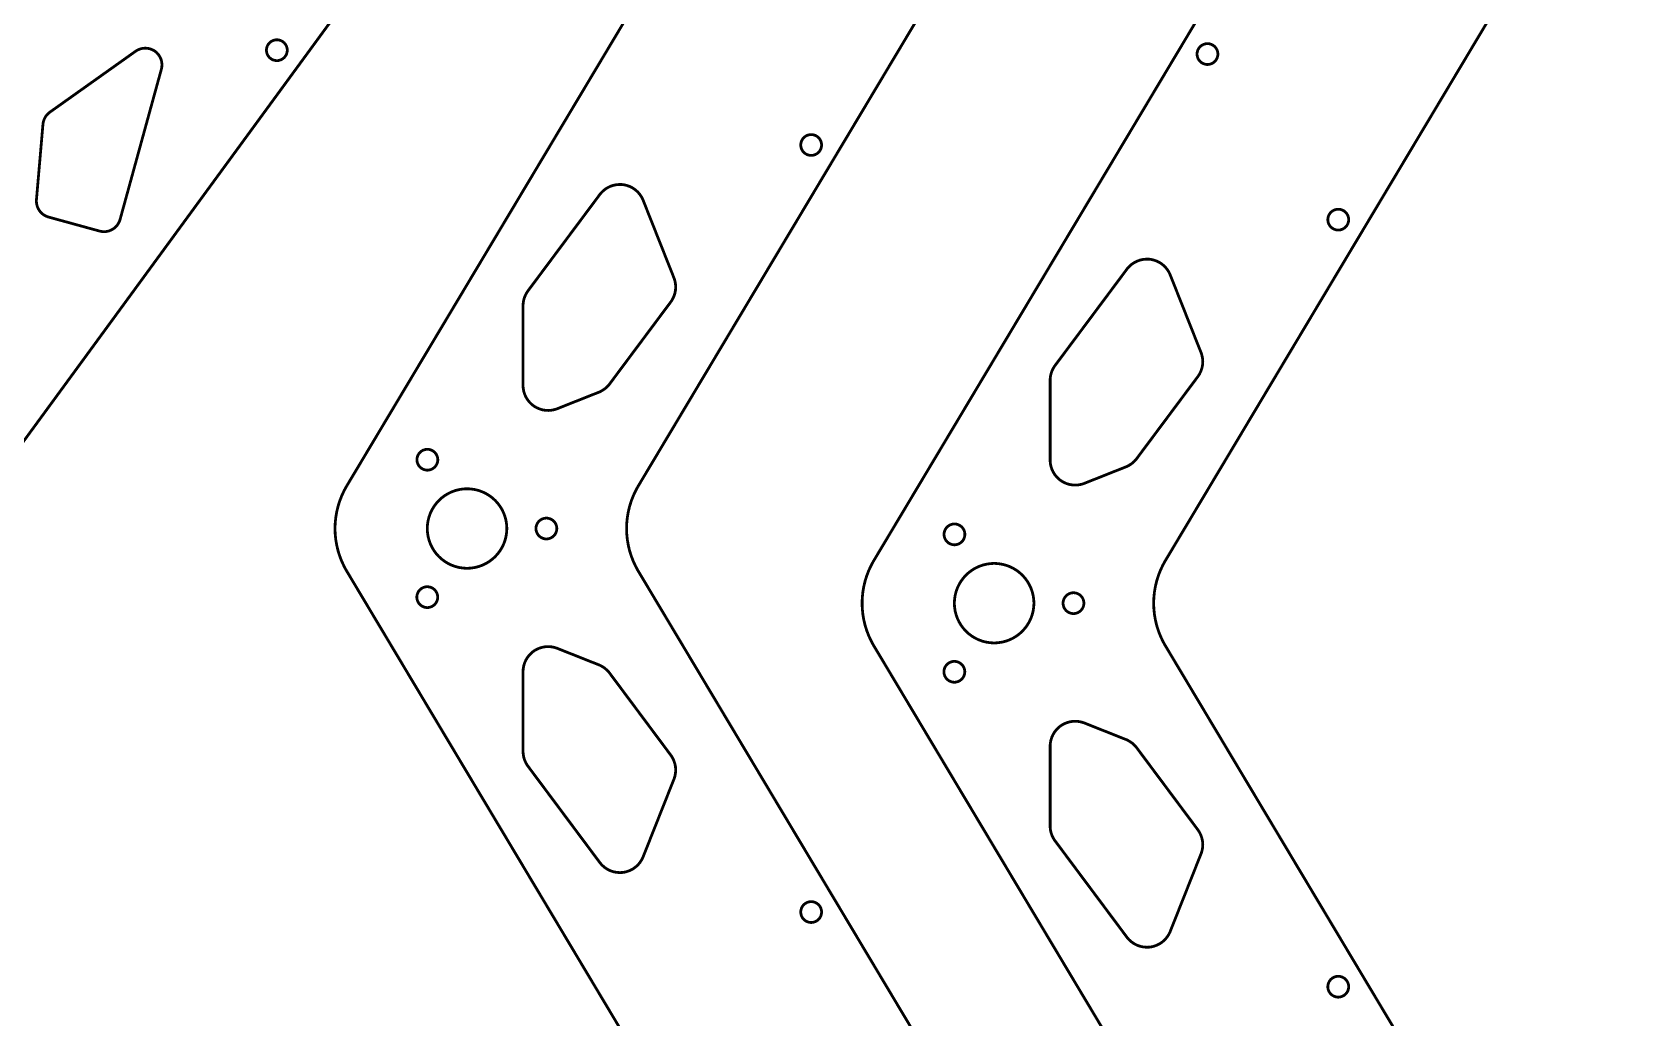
# Model space of a CAD drawing. Extents: x 0 to 578, y 0 to 442.
# Drawn here: x 354.5 to 547.2, y 115.5 to 233.7 of the extents above; entities that cross this region are included whole.
import ezdxf

# ---------------------------------------------------------------- set-up
doc = ezdxf.new("R2010")
doc.units = 0
doc.layers.get('0').update_dxf_attribs({"linetype": 'CONTINUOUS'})

msp = doc.modelspace()

# ---------------------------------------------------------------- linework, layer by layer
at = {"color": 0, "const_width": 0.3333}
for points in [[(458.09, 58.8196), (392.204, 169.082), (392.204, 169.082), (392.117, 169.226), (391.876, 169.674), (391.592, 170.283), (391.349, 170.91), (391.149, 171.551), (390.992, 172.203), (390.879, 172.865), (390.811, 173.536), (390.787, 174.043), (390.787, 174.211), (390.787, 174.381), (390.811, 174.888), (390.879, 175.557), (390.992, 176.219), (391.149, 176.872), (391.349, 177.513), (391.592, 178.139), (391.876, 178.749), (392.117, 179.196), (392.204, 179.34), (458.09, 289.603)], [(521.268, 49.869), (455.382, 160.132), (455.382, 160.132), (455.296, 160.276), (455.056, 160.724), (454.769, 161.333), (454.526, 161.96), (454.326, 162.6), (454.169, 163.253), (454.057, 163.915), (453.989, 164.586), (453.967, 165.092), (453.967, 165.261), (453.967, 165.429), (453.989, 165.936), (454.057, 166.607), (454.169, 167.269), (454.326, 167.922), (454.526, 168.563), (454.769, 169.189), (455.056, 169.799), (455.296, 170.246), (455.382, 170.39), (521.268, 280.653)], [(483.843, 274.215), (427.151, 179.34), (427.065, 179.196), (426.825, 178.749), (426.539, 178.139), (426.296, 177.513), (426.096, 176.872), (425.939, 176.219), (425.826, 175.557), (425.758, 174.888), (425.736, 174.381), (425.736, 174.211), (425.736, 174.043), (425.758, 173.536), (425.826, 172.865), (425.939, 172.203), (426.096, 171.551), (426.296, 170.91), (426.539, 170.283), (426.825, 169.674), (427.065, 169.226), (427.151, 169.082), (483.843, 74.2078)], [(416.982, 271.517), (220.003, 2.2221)], [(547.021, 265.264), (490.331, 170.39), (490.243, 170.246), (490.003, 169.799), (489.718, 169.189), (489.475, 168.563), (489.275, 167.922), (489.118, 167.269), (489.006, 166.607), (488.938, 165.936), (488.914, 165.429), (488.914, 165.261), (488.914, 165.092), (488.938, 164.586), (489.006, 163.915), (489.118, 163.253), (489.275, 162.6), (489.475, 161.96), (489.718, 161.333), (490.003, 160.724), (490.243, 160.276), (490.331, 160.132), (547.021, 65.2574)]]:
    msp.add_lwpolyline(points, dxfattribs=at)
at = {"color": 0}
for points in [[(458.09, 58.8196), (392.204, 169.082), (392.204, 169.082), (392.117, 169.226), (391.876, 169.674), (391.592, 170.283), (391.349, 170.91), (391.149, 171.551), (390.992, 172.203), (390.879, 172.865), (390.811, 173.536), (390.787, 174.043), (390.787, 174.211), (390.787, 174.381), (390.811, 174.888), (390.879, 175.557), (390.992, 176.219), (391.149, 176.872), (391.349, 177.513), (391.592, 178.139), (391.876, 178.749), (392.117, 179.196), (392.204, 179.34), (458.09, 289.603)], [(521.268, 49.869), (455.382, 160.132), (455.382, 160.132), (455.296, 160.276), (455.056, 160.724), (454.769, 161.333), (454.526, 161.96), (454.326, 162.6), (454.169, 163.253), (454.057, 163.915), (453.989, 164.586), (453.967, 165.092), (453.967, 165.261), (453.967, 165.429), (453.989, 165.936), (454.057, 166.607), (454.169, 167.269), (454.326, 167.922), (454.526, 168.563), (454.769, 169.189), (455.056, 169.799), (455.296, 170.246), (455.382, 170.39), (521.268, 280.653)], [(483.843, 274.215), (427.151, 179.34), (427.065, 179.196), (426.825, 178.749), (426.539, 178.139), (426.296, 177.513), (426.096, 176.872), (425.939, 176.219), (425.826, 175.557), (425.758, 174.888), (425.736, 174.381), (425.736, 174.211), (425.736, 174.043), (425.758, 173.536), (425.826, 172.865), (425.939, 172.203), (426.096, 171.551), (426.296, 170.91), (426.539, 170.283), (426.825, 169.674), (427.065, 169.226), (427.151, 169.082), (483.843, 74.2078)], [(416.982, 271.517), (220.003, 2.2221)], [(547.021, 265.264), (490.331, 170.39), (490.243, 170.246), (490.003, 169.799), (489.718, 169.189), (489.475, 168.563), (489.275, 167.922), (489.118, 167.269), (489.006, 166.607), (488.938, 165.936), (488.914, 165.429), (488.914, 165.261), (488.914, 165.092), (488.938, 164.586), (489.006, 163.915), (489.118, 163.253), (489.275, 162.6), (489.475, 161.96), (489.718, 161.333), (490.003, 160.724), (490.243, 160.276), (490.331, 160.132), (547.021, 65.2574)]]:
    msp.add_lwpolyline(points, dxfattribs=at)
at = {"color": 0, "const_width": 0.3333}
for points in [[(356.611, 224.133), (356.567, 224.101), (356.44, 223.997), (356.286, 223.844), (356.15, 223.676), (356.033, 223.496), (355.938, 223.304), (355.861, 223.101), (355.808, 222.892), (355.782, 222.729), (355.778, 222.675), (355, 213.651), (354.996, 213.607), (354.993, 213.472), (355.001, 213.296), (355.025, 213.122), (355.063, 212.954), (355.115, 212.79), (355.182, 212.632), (355.26, 212.481), (355.351, 212.336), (355.456, 212.201), (355.569, 212.075), (355.694, 211.958), (355.831, 211.851), (355.975, 211.757), (356.129, 211.675), (356.292, 211.607), (356.419, 211.563), (356.463, 211.551), (362.565, 209.874), (362.615, 209.861), (362.765, 209.831), (362.965, 209.807), (363.162, 209.803), (363.358, 209.819), (363.549, 209.854), (363.735, 209.907), (363.912, 209.978), (364.085, 210.064), (364.246, 210.167), (364.399, 210.285), (364.539, 210.418), (364.665, 210.564), (364.779, 210.724), (364.878, 210.894), (364.96, 211.078), (365.01, 211.224), (365.024, 211.272), (369.971, 229.276), (369.992, 229.351), (370.031, 229.583), (370.042, 229.892), (370.006, 230.193), (369.925, 230.485), (369.8, 230.761), (369.636, 231.017), (369.431, 231.246), (369.253, 231.4), (369.189, 231.446), (369.125, 231.49), (368.919, 231.604), (368.633, 231.717), (368.338, 231.785), (368.036, 231.807), (367.733, 231.782), (367.438, 231.713), (367.153, 231.597), (366.947, 231.482), (366.885, 231.436), (356.611, 224.133)], [(385.065, 231.56), (385.065, 231.497), (385.039, 231.308), (384.967, 231.074), (384.851, 230.861), (384.699, 230.676), (384.514, 230.524), (384.301, 230.408), (384.067, 230.335), (383.878, 230.31), (383.815, 230.31), (383.751, 230.31), (383.563, 230.335), (383.328, 230.408), (383.117, 230.524), (382.931, 230.676), (382.778, 230.861), (382.662, 231.074), (382.59, 231.308), (382.565, 231.497), (382.565, 231.56), (382.565, 231.624), (382.59, 231.813), (382.662, 232.047), (382.778, 232.258), (382.931, 232.444), (383.117, 232.596), (383.328, 232.711), (383.563, 232.785), (383.751, 232.81), (383.815, 232.81), (383.878, 232.81), (384.067, 232.785), (384.301, 232.711), (384.514, 232.596), (384.699, 232.444), (384.851, 232.258), (384.967, 232.047), (385.039, 231.813), (385.065, 231.624), (385.065, 231.56)], [(496.611, 231.096), (496.611, 231.033), (496.585, 230.844), (496.512, 230.61), (496.397, 230.397), (496.244, 230.213), (496.06, 230.06), (495.847, 229.944), (495.613, 229.872), (495.424, 229.846), (495.361, 229.846), (495.297, 229.846), (495.108, 229.872), (494.874, 229.944), (494.661, 230.06), (494.476, 230.213), (494.324, 230.397), (494.208, 230.61), (494.136, 230.844), (494.111, 231.033), (494.111, 231.096), (494.111, 231.16), (494.136, 231.349), (494.208, 231.583), (494.324, 231.794), (494.476, 231.981), (494.661, 232.133), (494.874, 232.249), (495.108, 232.321), (495.297, 232.346), (495.361, 232.346), (495.424, 232.346), (495.613, 232.321), (495.847, 232.249), (496.06, 232.133), (496.244, 231.981), (496.397, 231.794), (496.512, 231.583), (496.585, 231.349), (496.611, 231.16), (496.611, 231.096)], [(449.108, 220.194), (449.108, 220.132), (449.083, 219.943), (449.011, 219.708), (448.896, 219.496), (448.743, 219.311), (448.558, 219.158), (448.346, 219.043), (448.111, 218.971), (447.922, 218.944), (447.858, 218.944), (447.796, 218.944), (447.607, 218.971), (447.372, 219.043), (447.16, 219.158), (446.975, 219.311), (446.822, 219.496), (446.707, 219.708), (446.635, 219.943), (446.608, 220.132), (446.608, 220.194), (446.608, 220.258), (446.635, 220.447), (446.707, 220.682), (446.822, 220.894), (446.975, 221.079), (447.16, 221.232), (447.372, 221.347), (447.607, 221.419), (447.796, 221.444), (447.858, 221.444), (447.922, 221.444), (448.111, 221.419), (448.346, 221.347), (448.558, 221.232), (448.743, 221.079), (448.896, 220.894), (449.011, 220.682), (449.083, 220.447), (449.108, 220.258), (449.108, 220.194)], [(431.025, 201.372), (431.083, 201.449), (431.236, 201.696), (431.401, 202.04), (431.521, 202.4), (431.594, 202.771), (431.619, 203.149), (431.597, 203.528), (431.528, 203.903), (431.444, 204.182), (431.408, 204.271), (427.718, 213.569), (427.681, 213.664), (427.544, 213.935), (427.326, 214.268), (427.068, 214.568), (426.774, 214.829), (426.449, 215.05), (426.096, 215.228), (425.718, 215.358), (425.422, 215.425), (425.322, 215.438), (425.222, 215.451), (424.919, 215.464), (424.522, 215.436), (424.135, 215.357), (423.763, 215.228), (423.411, 215.051), (423.085, 214.829), (422.787, 214.564), (422.585, 214.337), (422.524, 214.257), (413.919, 202.714), (413.883, 202.665), (413.783, 202.515), (413.664, 202.306), (413.563, 202.089), (413.478, 201.865), (413.411, 201.636), (413.364, 201.401), (413.335, 201.163), (413.325, 200.982), (413.325, 200.921), (413.325, 191.368), (413.325, 191.276), (413.347, 190.999), (413.415, 190.64), (413.524, 190.293), (413.674, 189.964), (413.862, 189.656), (414.088, 189.369), (414.347, 189.112), (414.564, 188.939), (414.64, 188.886), (414.717, 188.835), (414.958, 188.699), (415.293, 188.551), (415.64, 188.447), (415.997, 188.386), (416.36, 188.368), (416.721, 188.394), (417.081, 188.465), (417.346, 188.546), (417.432, 188.581), (422.404, 190.553), (422.5, 190.592), (422.778, 190.732), (423.122, 190.961), (423.432, 191.233), (423.64, 191.465), (423.703, 191.549), (431.025, 201.372)], [(512.287, 211.244), (512.287, 211.182), (512.262, 210.993), (512.189, 210.758), (512.074, 210.546), (511.921, 210.361), (511.736, 210.208), (511.524, 210.093), (511.289, 210.019), (511.1, 209.994), (511.037, 209.994), (510.974, 209.994), (510.785, 210.019), (510.551, 210.093), (510.339, 210.208), (510.153, 210.361), (510.001, 210.546), (509.886, 210.758), (509.813, 210.993), (509.787, 211.182), (509.787, 211.244), (509.787, 211.307), (509.813, 211.496), (509.886, 211.731), (510.001, 211.943), (510.153, 212.128), (510.339, 212.281), (510.551, 212.396), (510.785, 212.469), (510.974, 212.494), (511.037, 212.494), (511.1, 212.494), (511.289, 212.469), (511.524, 212.396), (511.736, 212.281), (511.921, 212.128), (512.074, 211.943), (512.189, 211.731), (512.262, 211.496), (512.287, 211.307), (512.287, 211.244)], [(494.203, 192.421), (494.261, 192.499), (494.414, 192.746), (494.579, 193.09), (494.699, 193.45), (494.772, 193.821), (494.799, 194.199), (494.776, 194.576), (494.706, 194.953), (494.622, 195.231), (494.586, 195.321), (490.896, 204.619), (490.86, 204.714), (490.722, 204.985), (490.504, 205.318), (490.246, 205.617), (489.953, 205.879), (489.626, 206.1), (489.274, 206.278), (488.897, 206.407), (488.6, 206.474), (488.501, 206.487), (488.401, 206.5), (488.097, 206.513), (487.7, 206.485), (487.313, 206.406), (486.942, 206.276), (486.589, 206.1), (486.262, 205.878), (485.965, 205.612), (485.762, 205.386), (485.703, 205.306), (477.099, 193.764), (477.063, 193.715), (476.961, 193.564), (476.842, 193.356), (476.74, 193.139), (476.656, 192.915), (476.59, 192.685), (476.542, 192.45), (476.512, 192.212), (476.503, 192.031), (476.503, 191.971), (476.503, 182.418), (476.503, 182.325), (476.526, 182.049), (476.593, 181.689), (476.703, 181.343), (476.853, 181.014), (477.04, 180.704), (477.265, 180.419), (477.525, 180.163), (477.742, 179.987), (477.818, 179.936), (477.894, 179.885), (478.136, 179.747), (478.471, 179.601), (478.819, 179.497), (479.176, 179.436), (479.537, 179.418), (479.9, 179.444), (480.258, 179.514), (480.524, 179.596), (480.61, 179.629), (485.582, 181.603), (485.678, 181.64), (485.956, 181.782), (486.3, 182.01), (486.61, 182.283), (486.818, 182.515), (486.881, 182.599), (494.203, 192.421)], [(403.106, 182.46), (403.106, 182.397), (403.081, 182.208), (403.007, 181.974), (402.892, 181.761), (402.739, 181.576), (402.554, 181.424), (402.342, 181.308), (402.107, 181.236), (401.918, 181.21), (401.856, 181.21), (401.793, 181.21), (401.604, 181.236), (401.369, 181.308), (401.157, 181.424), (400.972, 181.576), (400.819, 181.761), (400.704, 181.974), (400.631, 182.208), (400.606, 182.397), (400.606, 182.46), (400.606, 182.524), (400.631, 182.712), (400.704, 182.947), (400.819, 183.16), (400.972, 183.344), (401.157, 183.497), (401.369, 183.612), (401.604, 183.685), (401.793, 183.71), (401.856, 183.71), (401.918, 183.71), (402.107, 183.685), (402.342, 183.612), (402.554, 183.497), (402.739, 183.344), (402.892, 183.16), (403.007, 182.947), (403.081, 182.712), (403.106, 182.524), (403.106, 182.46)], [(411.378, 174.211), (411.378, 174.09), (411.353, 173.724), (411.281, 173.251), (411.164, 172.794), (411.003, 172.357), (410.803, 171.94), (410.564, 171.547), (410.289, 171.181), (409.982, 170.842), (409.643, 170.535), (409.276, 170.26), (408.883, 170.021), (408.468, 169.821), (408.029, 169.661), (407.574, 169.543), (407.1, 169.471), (406.735, 169.446), (406.612, 169.446), (406.49, 169.446), (406.125, 169.471), (405.653, 169.543), (405.196, 169.661), (404.758, 169.821), (404.342, 170.021), (403.949, 170.26), (403.582, 170.535), (403.243, 170.842), (402.936, 171.181), (402.661, 171.547), (402.422, 171.94), (402.222, 172.357), (402.063, 172.794), (401.944, 173.251), (401.872, 173.724), (401.847, 174.09), (401.847, 174.211), (401.847, 174.333), (401.872, 174.699), (401.944, 175.172), (402.063, 175.628), (402.222, 176.067), (402.422, 176.483), (402.661, 176.875), (402.936, 177.243), (403.243, 177.581), (403.582, 177.889), (403.949, 178.163), (404.342, 178.401), (404.758, 178.601), (405.196, 178.763), (405.653, 178.879), (406.125, 178.951), (406.49, 178.976), (406.612, 178.976), (406.735, 178.976), (407.1, 178.951), (407.574, 178.879), (408.029, 178.763), (408.468, 178.601), (408.883, 178.401), (409.276, 178.163), (409.643, 177.889), (409.982, 177.581), (410.289, 177.243), (410.564, 176.875), (410.803, 176.483), (411.003, 176.067), (411.164, 175.628), (411.281, 175.172), (411.353, 174.699), (411.378, 174.333), (411.378, 174.211)], [(417.372, 174.211), (417.372, 174.149), (417.347, 173.96), (417.275, 173.725), (417.16, 173.513), (417.007, 173.328), (416.822, 173.175), (416.61, 173.06), (416.375, 172.987), (416.186, 172.961), (416.122, 172.961), (416.06, 172.961), (415.871, 172.987), (415.636, 173.06), (415.424, 173.175), (415.239, 173.328), (415.086, 173.513), (414.971, 173.725), (414.899, 173.96), (414.872, 174.149), (414.872, 174.211), (414.872, 174.275), (414.899, 174.464), (414.971, 174.699), (415.086, 174.91), (415.239, 175.096), (415.424, 175.249), (415.636, 175.362), (415.871, 175.436), (416.06, 175.461), (416.122, 175.461), (416.186, 175.461), (416.375, 175.436), (416.61, 175.362), (416.822, 175.249), (417.007, 175.096), (417.16, 174.91), (417.275, 174.699), (417.347, 174.464), (417.372, 174.275), (417.372, 174.211)], [(466.283, 173.51), (466.283, 173.447), (466.258, 173.258), (466.186, 173.024), (466.071, 172.811), (465.918, 172.626), (465.733, 172.474), (465.521, 172.358), (465.286, 172.285), (465.097, 172.26), (465.033, 172.26), (464.971, 172.26), (464.782, 172.285), (464.547, 172.358), (464.335, 172.474), (464.15, 172.626), (463.997, 172.811), (463.882, 173.024), (463.81, 173.258), (463.783, 173.447), (463.783, 173.51), (463.783, 173.572), (463.81, 173.761), (463.882, 173.996), (463.997, 174.208), (464.15, 174.393), (464.335, 174.546), (464.547, 174.661), (464.782, 174.735), (464.971, 174.76), (465.033, 174.76), (465.097, 174.76), (465.286, 174.735), (465.521, 174.661), (465.733, 174.546), (465.918, 174.393), (466.071, 174.208), (466.186, 173.996), (466.258, 173.761), (466.283, 173.572), (466.283, 173.51)], [(474.556, 165.261), (474.556, 165.139), (474.532, 164.774), (474.46, 164.3), (474.342, 163.844), (474.182, 163.406), (473.981, 162.99), (473.742, 162.597), (473.468, 162.231), (473.16, 161.892), (472.822, 161.583), (472.456, 161.31), (472.063, 161.071), (471.646, 160.871), (471.208, 160.71), (470.751, 160.593), (470.278, 160.521), (469.912, 160.496), (469.79, 160.496), (469.669, 160.496), (469.304, 160.521), (468.831, 160.593), (468.374, 160.71), (467.936, 160.871), (467.519, 161.071), (467.126, 161.31), (466.76, 161.583), (466.422, 161.892), (466.114, 162.231), (465.84, 162.597), (465.601, 162.99), (465.4, 163.406), (465.24, 163.844), (465.122, 164.3), (465.05, 164.774), (465.026, 165.139), (465.026, 165.261), (465.026, 165.383), (465.05, 165.749), (465.122, 166.221), (465.24, 166.678), (465.4, 167.115), (465.601, 167.532), (465.84, 167.925), (466.114, 168.292), (466.422, 168.631), (466.76, 168.938), (467.126, 169.212), (467.519, 169.451), (467.936, 169.651), (468.374, 169.811), (468.831, 169.929), (469.304, 170.001), (469.669, 170.026), (469.79, 170.026), (469.912, 170.026), (470.278, 170.001), (470.751, 169.929), (471.208, 169.811), (471.646, 169.651), (472.063, 169.451), (472.456, 169.212), (472.822, 168.938), (473.16, 168.631), (473.468, 168.292), (473.742, 167.925), (473.981, 167.532), (474.182, 167.115), (474.342, 166.678), (474.46, 166.221), (474.532, 165.749), (474.556, 165.383), (474.556, 165.261)], [(403.093, 165.983), (403.093, 165.921), (403.068, 165.732), (402.996, 165.497), (402.881, 165.285), (402.728, 165.1), (402.542, 164.947), (402.331, 164.832), (402.096, 164.76), (401.907, 164.733), (401.843, 164.733), (401.781, 164.733), (401.592, 164.76), (401.357, 164.832), (401.144, 164.947), (400.96, 165.1), (400.807, 165.285), (400.692, 165.497), (400.619, 165.732), (400.593, 165.921), (400.593, 165.983), (400.593, 166.047), (400.619, 166.236), (400.692, 166.471), (400.807, 166.682), (400.96, 166.868), (401.144, 167.021), (401.357, 167.136), (401.592, 167.208), (401.781, 167.233), (401.843, 167.233), (401.907, 167.233), (402.096, 167.208), (402.331, 167.136), (402.542, 167.021), (402.728, 166.868), (402.881, 166.682), (402.996, 166.471), (403.068, 166.236), (403.093, 166.047), (403.093, 165.983)], [(480.551, 165.261), (480.551, 165.199), (480.525, 165.008), (480.453, 164.775), (480.338, 164.563), (480.185, 164.376), (480, 164.225), (479.787, 164.11), (479.553, 164.036), (479.364, 164.011), (479.301, 164.011), (479.238, 164.011), (479.049, 164.036), (478.814, 164.11), (478.601, 164.225), (478.417, 164.376), (478.264, 164.563), (478.149, 164.775), (478.076, 165.008), (478.051, 165.199), (478.051, 165.261), (478.051, 165.324), (478.076, 165.513), (478.149, 165.747), (478.264, 165.96), (478.417, 166.144), (478.601, 166.297), (478.814, 166.413), (479.049, 166.486), (479.238, 166.511), (479.301, 166.511), (479.364, 166.511), (479.553, 166.486), (479.787, 166.413), (480, 166.297), (480.185, 166.144), (480.338, 165.96), (480.453, 165.747), (480.525, 165.513), (480.551, 165.324), (480.551, 165.261)], [(417.432, 159.843), (417.346, 159.876), (417.081, 159.958), (416.721, 160.028), (416.36, 160.054), (415.997, 160.036), (415.64, 159.975), (415.293, 159.871), (414.958, 159.725), (414.717, 159.589), (414.64, 159.536), (414.564, 159.485), (414.347, 159.31), (414.088, 159.053), (413.862, 158.768), (413.674, 158.458), (413.524, 158.129), (413.415, 157.783), (413.347, 157.424), (413.325, 157.147), (413.325, 157.054), (413.325, 147.501), (413.325, 147.442), (413.335, 147.261), (413.364, 147.022), (413.411, 146.788), (413.478, 146.557), (413.563, 146.333), (413.664, 146.117), (413.783, 145.908), (413.883, 145.757), (413.919, 145.708), (422.524, 134.166), (422.585, 134.086), (422.787, 133.859), (423.085, 133.594), (423.411, 133.372), (423.763, 133.195), (424.135, 133.067), (424.522, 132.987), (424.919, 132.959), (425.222, 132.972), (425.322, 132.985), (425.422, 132.998), (425.718, 133.065), (426.096, 133.195), (426.449, 133.372), (426.774, 133.593), (427.068, 133.855), (427.326, 134.155), (427.544, 134.488), (427.681, 134.759), (427.718, 134.853), (431.408, 144.151), (431.444, 144.242), (431.528, 144.519), (431.597, 144.896), (431.619, 145.274), (431.594, 145.651), (431.521, 146.022), (431.401, 146.382), (431.236, 146.726), (431.083, 146.974), (431.025, 147.051), (423.703, 156.874), (423.64, 156.957), (423.432, 157.189), (423.122, 157.462), (422.778, 157.69), (422.5, 157.832), (422.404, 157.869), (417.432, 159.843)], [(466.272, 157.033), (466.272, 156.971), (466.246, 156.782), (466.174, 156.547), (466.058, 156.335), (465.906, 156.15), (465.721, 155.997), (465.508, 155.882), (465.274, 155.808), (465.085, 155.783), (465.022, 155.783), (464.958, 155.783), (464.769, 155.808), (464.535, 155.882), (464.322, 155.997), (464.137, 156.15), (463.985, 156.335), (463.869, 156.547), (463.797, 156.782), (463.772, 156.971), (463.772, 157.033), (463.772, 157.096), (463.797, 157.285), (463.869, 157.519), (463.985, 157.732), (464.137, 157.917), (464.322, 158.069), (464.535, 158.185), (464.769, 158.258), (464.958, 158.283), (465.022, 158.283), (465.085, 158.283), (465.274, 158.258), (465.508, 158.185), (465.721, 158.069), (465.906, 157.917), (466.058, 157.732), (466.174, 157.519), (466.246, 157.285), (466.272, 157.096), (466.272, 157.033)], [(480.61, 150.893), (480.524, 150.926), (480.258, 151.007), (479.9, 151.078), (479.537, 151.104), (479.176, 151.086), (478.819, 151.025), (478.471, 150.921), (478.136, 150.775), (477.894, 150.638), (477.818, 150.586), (477.742, 150.535), (477.525, 150.36), (477.265, 150.103), (477.04, 149.817), (476.853, 149.508), (476.703, 149.179), (476.593, 148.832), (476.526, 148.474), (476.503, 148.196), (476.503, 148.104), (476.503, 138.551), (476.503, 138.491), (476.512, 138.31), (476.542, 138.071), (476.59, 137.837), (476.656, 137.607), (476.74, 137.383), (476.842, 137.166), (476.961, 136.958), (477.063, 136.807), (477.099, 136.758), (485.703, 125.216), (485.762, 125.135), (485.965, 124.909), (486.262, 124.643), (486.589, 124.422), (486.942, 124.245), (487.313, 124.116), (487.7, 124.037), (488.097, 124.009), (488.401, 124.022), (488.501, 124.035), (488.6, 124.048), (488.897, 124.114), (489.274, 124.245), (489.626, 124.422), (489.953, 124.643), (490.246, 124.905), (490.504, 125.204), (490.722, 125.538), (490.86, 125.809), (490.896, 125.902), (494.586, 135.201), (494.622, 135.291), (494.706, 135.569), (494.776, 135.945), (494.799, 136.324), (494.772, 136.701), (494.699, 137.072), (494.579, 137.432), (494.414, 137.776), (494.261, 138.023), (494.203, 138.101), (486.881, 147.924), (486.818, 148.007), (486.61, 148.239), (486.3, 148.513), (485.956, 148.74), (485.678, 148.881), (485.582, 148.919), (480.61, 150.893)], [(449.108, 128.228), (449.108, 128.165), (449.083, 127.976), (449.011, 127.741), (448.896, 127.529), (448.743, 127.344), (448.558, 127.191), (448.346, 127.076), (448.111, 127.003), (447.922, 126.978), (447.858, 126.978), (447.796, 126.978), (447.607, 127.003), (447.372, 127.076), (447.16, 127.191), (446.975, 127.344), (446.822, 127.529), (446.707, 127.741), (446.635, 127.976), (446.608, 128.165), (446.608, 128.228), (446.608, 128.291), (446.635, 128.48), (446.707, 128.714), (446.822, 128.927), (446.975, 129.112), (447.16, 129.264), (447.372, 129.38), (447.607, 129.453), (447.796, 129.478), (447.858, 129.478), (447.922, 129.478), (448.111, 129.453), (448.346, 129.38), (448.558, 129.264), (448.743, 129.112), (448.896, 128.927), (449.011, 128.714), (449.083, 128.48), (449.108, 128.291), (449.108, 128.228)], [(512.287, 119.277), (512.287, 119.214), (512.262, 119.026), (512.189, 118.791), (512.074, 118.579), (511.921, 118.394), (511.736, 118.241), (511.524, 118.126), (511.289, 118.053), (511.1, 118.027), (511.037, 118.027), (510.974, 118.027), (510.785, 118.053), (510.551, 118.126), (510.339, 118.241), (510.153, 118.394), (510.001, 118.579), (509.886, 118.791), (509.813, 119.026), (509.787, 119.214), (509.787, 119.277), (509.787, 119.34), (509.813, 119.529), (509.886, 119.764), (510.001, 119.976), (510.153, 120.161), (510.339, 120.314), (510.551, 120.429), (510.785, 120.502), (510.974, 120.527), (511.037, 120.527), (511.1, 120.527), (511.289, 120.502), (511.524, 120.429), (511.736, 120.314), (511.921, 120.161), (512.074, 119.976), (512.189, 119.764), (512.262, 119.529), (512.287, 119.34), (512.287, 119.277)]]:
    msp.add_lwpolyline(points, close=True, dxfattribs=at)
at = {"color": 0}
for points in [[(356.611, 224.133), (356.567, 224.101), (356.44, 223.997), (356.286, 223.844), (356.15, 223.676), (356.033, 223.496), (355.938, 223.304), (355.861, 223.101), (355.808, 222.892), (355.782, 222.729), (355.778, 222.675), (355, 213.651), (354.996, 213.607), (354.993, 213.472), (355.001, 213.296), (355.025, 213.122), (355.063, 212.954), (355.115, 212.79), (355.182, 212.632), (355.26, 212.481), (355.351, 212.336), (355.456, 212.201), (355.569, 212.075), (355.694, 211.958), (355.831, 211.851), (355.975, 211.757), (356.129, 211.675), (356.292, 211.607), (356.419, 211.563), (356.463, 211.551), (362.565, 209.874), (362.615, 209.861), (362.765, 209.831), (362.965, 209.807), (363.162, 209.803), (363.358, 209.819), (363.549, 209.854), (363.735, 209.907), (363.912, 209.978), (364.085, 210.064), (364.246, 210.167), (364.399, 210.285), (364.539, 210.418), (364.665, 210.564), (364.779, 210.724), (364.878, 210.894), (364.96, 211.078), (365.01, 211.224), (365.024, 211.272), (369.971, 229.276), (369.992, 229.351), (370.031, 229.583), (370.042, 229.892), (370.006, 230.193), (369.925, 230.485), (369.8, 230.761), (369.636, 231.017), (369.431, 231.246), (369.253, 231.4), (369.189, 231.446), (369.125, 231.49), (368.919, 231.604), (368.633, 231.717), (368.338, 231.785), (368.036, 231.807), (367.733, 231.782), (367.438, 231.713), (367.153, 231.597), (366.947, 231.482), (366.885, 231.436), (356.611, 224.133)], [(385.065, 231.56), (385.065, 231.497), (385.039, 231.308), (384.967, 231.074), (384.851, 230.861), (384.699, 230.676), (384.514, 230.524), (384.301, 230.408), (384.067, 230.335), (383.878, 230.31), (383.815, 230.31), (383.751, 230.31), (383.563, 230.335), (383.328, 230.408), (383.117, 230.524), (382.931, 230.676), (382.778, 230.861), (382.662, 231.074), (382.59, 231.308), (382.565, 231.497), (382.565, 231.56), (382.565, 231.624), (382.59, 231.813), (382.662, 232.047), (382.778, 232.258), (382.931, 232.444), (383.117, 232.596), (383.328, 232.711), (383.563, 232.785), (383.751, 232.81), (383.815, 232.81), (383.878, 232.81), (384.067, 232.785), (384.301, 232.711), (384.514, 232.596), (384.699, 232.444), (384.851, 232.258), (384.967, 232.047), (385.039, 231.813), (385.065, 231.624), (385.065, 231.56)], [(496.611, 231.096), (496.611, 231.033), (496.585, 230.844), (496.512, 230.61), (496.397, 230.397), (496.244, 230.213), (496.06, 230.06), (495.847, 229.944), (495.613, 229.872), (495.424, 229.846), (495.361, 229.846), (495.297, 229.846), (495.108, 229.872), (494.874, 229.944), (494.661, 230.06), (494.476, 230.213), (494.324, 230.397), (494.208, 230.61), (494.136, 230.844), (494.111, 231.033), (494.111, 231.096), (494.111, 231.16), (494.136, 231.349), (494.208, 231.583), (494.324, 231.794), (494.476, 231.981), (494.661, 232.133), (494.874, 232.249), (495.108, 232.321), (495.297, 232.346), (495.361, 232.346), (495.424, 232.346), (495.613, 232.321), (495.847, 232.249), (496.06, 232.133), (496.244, 231.981), (496.397, 231.794), (496.512, 231.583), (496.585, 231.349), (496.611, 231.16), (496.611, 231.096)], [(449.108, 220.194), (449.108, 220.132), (449.083, 219.943), (449.011, 219.708), (448.896, 219.496), (448.743, 219.311), (448.558, 219.158), (448.346, 219.043), (448.111, 218.971), (447.922, 218.944), (447.858, 218.944), (447.796, 218.944), (447.607, 218.971), (447.372, 219.043), (447.16, 219.158), (446.975, 219.311), (446.822, 219.496), (446.707, 219.708), (446.635, 219.943), (446.608, 220.132), (446.608, 220.194), (446.608, 220.258), (446.635, 220.447), (446.707, 220.682), (446.822, 220.894), (446.975, 221.079), (447.16, 221.232), (447.372, 221.347), (447.607, 221.419), (447.796, 221.444), (447.858, 221.444), (447.922, 221.444), (448.111, 221.419), (448.346, 221.347), (448.558, 221.232), (448.743, 221.079), (448.896, 220.894), (449.011, 220.682), (449.083, 220.447), (449.108, 220.258), (449.108, 220.194)], [(431.025, 201.372), (431.083, 201.449), (431.236, 201.696), (431.401, 202.04), (431.521, 202.4), (431.594, 202.771), (431.619, 203.149), (431.597, 203.528), (431.528, 203.903), (431.444, 204.182), (431.408, 204.271), (427.718, 213.569), (427.681, 213.664), (427.544, 213.935), (427.326, 214.268), (427.068, 214.568), (426.774, 214.829), (426.449, 215.05), (426.096, 215.228), (425.718, 215.358), (425.422, 215.425), (425.322, 215.438), (425.222, 215.451), (424.919, 215.464), (424.522, 215.436), (424.135, 215.357), (423.763, 215.228), (423.411, 215.051), (423.085, 214.829), (422.787, 214.564), (422.585, 214.337), (422.524, 214.257), (413.919, 202.714), (413.883, 202.665), (413.783, 202.515), (413.664, 202.306), (413.563, 202.089), (413.478, 201.865), (413.411, 201.636), (413.364, 201.401), (413.335, 201.163), (413.325, 200.982), (413.325, 200.921), (413.325, 191.368), (413.325, 191.276), (413.347, 190.999), (413.415, 190.64), (413.524, 190.293), (413.674, 189.964), (413.862, 189.656), (414.088, 189.369), (414.347, 189.112), (414.564, 188.939), (414.64, 188.886), (414.717, 188.835), (414.958, 188.699), (415.293, 188.551), (415.64, 188.447), (415.997, 188.386), (416.36, 188.368), (416.721, 188.394), (417.081, 188.465), (417.346, 188.546), (417.432, 188.581), (422.404, 190.553), (422.5, 190.592), (422.778, 190.732), (423.122, 190.961), (423.432, 191.233), (423.64, 191.465), (423.703, 191.549), (431.025, 201.372)], [(512.287, 211.244), (512.287, 211.182), (512.262, 210.993), (512.189, 210.758), (512.074, 210.546), (511.921, 210.361), (511.736, 210.208), (511.524, 210.093), (511.289, 210.019), (511.1, 209.994), (511.037, 209.994), (510.974, 209.994), (510.785, 210.019), (510.551, 210.093), (510.339, 210.208), (510.153, 210.361), (510.001, 210.546), (509.886, 210.758), (509.813, 210.993), (509.787, 211.182), (509.787, 211.244), (509.787, 211.307), (509.813, 211.496), (509.886, 211.731), (510.001, 211.943), (510.153, 212.128), (510.339, 212.281), (510.551, 212.396), (510.785, 212.469), (510.974, 212.494), (511.037, 212.494), (511.1, 212.494), (511.289, 212.469), (511.524, 212.396), (511.736, 212.281), (511.921, 212.128), (512.074, 211.943), (512.189, 211.731), (512.262, 211.496), (512.287, 211.307), (512.287, 211.244)], [(494.203, 192.421), (494.261, 192.499), (494.414, 192.746), (494.579, 193.09), (494.699, 193.45), (494.772, 193.821), (494.799, 194.199), (494.776, 194.576), (494.706, 194.953), (494.622, 195.231), (494.586, 195.321), (490.896, 204.619), (490.86, 204.714), (490.722, 204.985), (490.504, 205.318), (490.246, 205.617), (489.953, 205.879), (489.626, 206.1), (489.274, 206.278), (488.897, 206.407), (488.6, 206.474), (488.501, 206.487), (488.401, 206.5), (488.097, 206.513), (487.7, 206.485), (487.313, 206.406), (486.942, 206.276), (486.589, 206.1), (486.262, 205.878), (485.965, 205.612), (485.762, 205.386), (485.703, 205.306), (477.099, 193.764), (477.063, 193.715), (476.961, 193.564), (476.842, 193.356), (476.74, 193.139), (476.656, 192.915), (476.59, 192.685), (476.542, 192.45), (476.512, 192.212), (476.503, 192.031), (476.503, 191.971), (476.503, 182.418), (476.503, 182.325), (476.526, 182.049), (476.593, 181.689), (476.703, 181.343), (476.853, 181.014), (477.04, 180.704), (477.265, 180.419), (477.525, 180.163), (477.742, 179.987), (477.818, 179.936), (477.894, 179.885), (478.136, 179.747), (478.471, 179.601), (478.819, 179.497), (479.176, 179.436), (479.537, 179.418), (479.9, 179.444), (480.258, 179.514), (480.524, 179.596), (480.61, 179.629), (485.582, 181.603), (485.678, 181.64), (485.956, 181.782), (486.3, 182.01), (486.61, 182.283), (486.818, 182.515), (486.881, 182.599), (494.203, 192.421)], [(403.106, 182.46), (403.106, 182.397), (403.081, 182.208), (403.007, 181.974), (402.892, 181.761), (402.739, 181.576), (402.554, 181.424), (402.342, 181.308), (402.107, 181.236), (401.918, 181.21), (401.856, 181.21), (401.793, 181.21), (401.604, 181.236), (401.369, 181.308), (401.157, 181.424), (400.972, 181.576), (400.819, 181.761), (400.704, 181.974), (400.631, 182.208), (400.606, 182.397), (400.606, 182.46), (400.606, 182.524), (400.631, 182.712), (400.704, 182.947), (400.819, 183.16), (400.972, 183.344), (401.157, 183.497), (401.369, 183.612), (401.604, 183.685), (401.793, 183.71), (401.856, 183.71), (401.918, 183.71), (402.107, 183.685), (402.342, 183.612), (402.554, 183.497), (402.739, 183.344), (402.892, 183.16), (403.007, 182.947), (403.081, 182.712), (403.106, 182.524), (403.106, 182.46)], [(411.378, 174.211), (411.378, 174.09), (411.353, 173.724), (411.281, 173.251), (411.164, 172.794), (411.003, 172.357), (410.803, 171.94), (410.564, 171.547), (410.289, 171.181), (409.982, 170.842), (409.643, 170.535), (409.276, 170.26), (408.883, 170.021), (408.468, 169.821), (408.029, 169.661), (407.574, 169.543), (407.1, 169.471), (406.735, 169.446), (406.612, 169.446), (406.49, 169.446), (406.125, 169.471), (405.653, 169.543), (405.196, 169.661), (404.758, 169.821), (404.342, 170.021), (403.949, 170.26), (403.582, 170.535), (403.243, 170.842), (402.936, 171.181), (402.661, 171.547), (402.422, 171.94), (402.222, 172.357), (402.063, 172.794), (401.944, 173.251), (401.872, 173.724), (401.847, 174.09), (401.847, 174.211), (401.847, 174.333), (401.872, 174.699), (401.944, 175.172), (402.063, 175.628), (402.222, 176.067), (402.422, 176.483), (402.661, 176.875), (402.936, 177.243), (403.243, 177.581), (403.582, 177.889), (403.949, 178.163), (404.342, 178.401), (404.758, 178.601), (405.196, 178.763), (405.653, 178.879), (406.125, 178.951), (406.49, 178.976), (406.612, 178.976), (406.735, 178.976), (407.1, 178.951), (407.574, 178.879), (408.029, 178.763), (408.468, 178.601), (408.883, 178.401), (409.276, 178.163), (409.643, 177.889), (409.982, 177.581), (410.289, 177.243), (410.564, 176.875), (410.803, 176.483), (411.003, 176.067), (411.164, 175.628), (411.281, 175.172), (411.353, 174.699), (411.378, 174.333), (411.378, 174.211)], [(417.372, 174.211), (417.372, 174.149), (417.347, 173.96), (417.275, 173.725), (417.16, 173.513), (417.007, 173.328), (416.822, 173.175), (416.61, 173.06), (416.375, 172.987), (416.186, 172.961), (416.122, 172.961), (416.06, 172.961), (415.871, 172.987), (415.636, 173.06), (415.424, 173.175), (415.239, 173.328), (415.086, 173.513), (414.971, 173.725), (414.899, 173.96), (414.872, 174.149), (414.872, 174.211), (414.872, 174.275), (414.899, 174.464), (414.971, 174.699), (415.086, 174.91), (415.239, 175.096), (415.424, 175.249), (415.636, 175.362), (415.871, 175.436), (416.06, 175.461), (416.122, 175.461), (416.186, 175.461), (416.375, 175.436), (416.61, 175.362), (416.822, 175.249), (417.007, 175.096), (417.16, 174.91), (417.275, 174.699), (417.347, 174.464), (417.372, 174.275), (417.372, 174.211)], [(466.283, 173.51), (466.283, 173.447), (466.258, 173.258), (466.186, 173.024), (466.071, 172.811), (465.918, 172.626), (465.733, 172.474), (465.521, 172.358), (465.286, 172.285), (465.097, 172.26), (465.033, 172.26), (464.971, 172.26), (464.782, 172.285), (464.547, 172.358), (464.335, 172.474), (464.15, 172.626), (463.997, 172.811), (463.882, 173.024), (463.81, 173.258), (463.783, 173.447), (463.783, 173.51), (463.783, 173.572), (463.81, 173.761), (463.882, 173.996), (463.997, 174.208), (464.15, 174.393), (464.335, 174.546), (464.547, 174.661), (464.782, 174.735), (464.971, 174.76), (465.033, 174.76), (465.097, 174.76), (465.286, 174.735), (465.521, 174.661), (465.733, 174.546), (465.918, 174.393), (466.071, 174.208), (466.186, 173.996), (466.258, 173.761), (466.283, 173.572), (466.283, 173.51)], [(474.556, 165.261), (474.556, 165.139), (474.532, 164.774), (474.46, 164.3), (474.342, 163.844), (474.182, 163.406), (473.981, 162.99), (473.742, 162.597), (473.468, 162.231), (473.16, 161.892), (472.822, 161.583), (472.456, 161.31), (472.063, 161.071), (471.646, 160.871), (471.208, 160.71), (470.751, 160.593), (470.278, 160.521), (469.912, 160.496), (469.79, 160.496), (469.669, 160.496), (469.304, 160.521), (468.831, 160.593), (468.374, 160.71), (467.936, 160.871), (467.519, 161.071), (467.126, 161.31), (466.76, 161.583), (466.422, 161.892), (466.114, 162.231), (465.84, 162.597), (465.601, 162.99), (465.4, 163.406), (465.24, 163.844), (465.122, 164.3), (465.05, 164.774), (465.026, 165.139), (465.026, 165.261), (465.026, 165.383), (465.05, 165.749), (465.122, 166.221), (465.24, 166.678), (465.4, 167.115), (465.601, 167.532), (465.84, 167.925), (466.114, 168.292), (466.422, 168.631), (466.76, 168.938), (467.126, 169.212), (467.519, 169.451), (467.936, 169.651), (468.374, 169.811), (468.831, 169.929), (469.304, 170.001), (469.669, 170.026), (469.79, 170.026), (469.912, 170.026), (470.278, 170.001), (470.751, 169.929), (471.208, 169.811), (471.646, 169.651), (472.063, 169.451), (472.456, 169.212), (472.822, 168.938), (473.16, 168.631), (473.468, 168.292), (473.742, 167.925), (473.981, 167.532), (474.182, 167.115), (474.342, 166.678), (474.46, 166.221), (474.532, 165.749), (474.556, 165.383), (474.556, 165.261)], [(403.093, 165.983), (403.093, 165.921), (403.068, 165.732), (402.996, 165.497), (402.881, 165.285), (402.728, 165.1), (402.542, 164.947), (402.331, 164.832), (402.096, 164.76), (401.907, 164.733), (401.843, 164.733), (401.781, 164.733), (401.592, 164.76), (401.357, 164.832), (401.144, 164.947), (400.96, 165.1), (400.807, 165.285), (400.692, 165.497), (400.619, 165.732), (400.593, 165.921), (400.593, 165.983), (400.593, 166.047), (400.619, 166.236), (400.692, 166.471), (400.807, 166.682), (400.96, 166.868), (401.144, 167.021), (401.357, 167.136), (401.592, 167.208), (401.781, 167.233), (401.843, 167.233), (401.907, 167.233), (402.096, 167.208), (402.331, 167.136), (402.542, 167.021), (402.728, 166.868), (402.881, 166.682), (402.996, 166.471), (403.068, 166.236), (403.093, 166.047), (403.093, 165.983)], [(480.551, 165.261), (480.551, 165.199), (480.525, 165.008), (480.453, 164.775), (480.338, 164.563), (480.185, 164.376), (480, 164.225), (479.787, 164.11), (479.553, 164.036), (479.364, 164.011), (479.301, 164.011), (479.238, 164.011), (479.049, 164.036), (478.814, 164.11), (478.601, 164.225), (478.417, 164.376), (478.264, 164.563), (478.149, 164.775), (478.076, 165.008), (478.051, 165.199), (478.051, 165.261), (478.051, 165.324), (478.076, 165.513), (478.149, 165.747), (478.264, 165.96), (478.417, 166.144), (478.601, 166.297), (478.814, 166.413), (479.049, 166.486), (479.238, 166.511), (479.301, 166.511), (479.364, 166.511), (479.553, 166.486), (479.787, 166.413), (480, 166.297), (480.185, 166.144), (480.338, 165.96), (480.453, 165.747), (480.525, 165.513), (480.551, 165.324), (480.551, 165.261)], [(417.432, 159.843), (417.346, 159.876), (417.081, 159.958), (416.721, 160.028), (416.36, 160.054), (415.997, 160.036), (415.64, 159.975), (415.293, 159.871), (414.958, 159.725), (414.717, 159.589), (414.64, 159.536), (414.564, 159.485), (414.347, 159.31), (414.088, 159.053), (413.862, 158.768), (413.674, 158.458), (413.524, 158.129), (413.415, 157.783), (413.347, 157.424), (413.325, 157.147), (413.325, 157.054), (413.325, 147.501), (413.325, 147.442), (413.335, 147.261), (413.364, 147.022), (413.411, 146.788), (413.478, 146.557), (413.563, 146.333), (413.664, 146.117), (413.783, 145.908), (413.883, 145.757), (413.919, 145.708), (422.524, 134.166), (422.585, 134.086), (422.787, 133.859), (423.085, 133.594), (423.411, 133.372), (423.763, 133.195), (424.135, 133.067), (424.522, 132.987), (424.919, 132.959), (425.222, 132.972), (425.322, 132.985), (425.422, 132.998), (425.718, 133.065), (426.096, 133.195), (426.449, 133.372), (426.774, 133.593), (427.068, 133.855), (427.326, 134.155), (427.544, 134.488), (427.681, 134.759), (427.718, 134.853), (431.408, 144.151), (431.444, 144.242), (431.528, 144.519), (431.597, 144.896), (431.619, 145.274), (431.594, 145.651), (431.521, 146.022), (431.401, 146.382), (431.236, 146.726), (431.083, 146.974), (431.025, 147.051), (423.703, 156.874), (423.64, 156.957), (423.432, 157.189), (423.122, 157.462), (422.778, 157.69), (422.5, 157.832), (422.404, 157.869), (417.432, 159.843)], [(466.272, 157.033), (466.272, 156.971), (466.246, 156.782), (466.174, 156.547), (466.058, 156.335), (465.906, 156.15), (465.721, 155.997), (465.508, 155.882), (465.274, 155.808), (465.085, 155.783), (465.022, 155.783), (464.958, 155.783), (464.769, 155.808), (464.535, 155.882), (464.322, 155.997), (464.137, 156.15), (463.985, 156.335), (463.869, 156.547), (463.797, 156.782), (463.772, 156.971), (463.772, 157.033), (463.772, 157.096), (463.797, 157.285), (463.869, 157.519), (463.985, 157.732), (464.137, 157.917), (464.322, 158.069), (464.535, 158.185), (464.769, 158.258), (464.958, 158.283), (465.022, 158.283), (465.085, 158.283), (465.274, 158.258), (465.508, 158.185), (465.721, 158.069), (465.906, 157.917), (466.058, 157.732), (466.174, 157.519), (466.246, 157.285), (466.272, 157.096), (466.272, 157.033)], [(480.61, 150.893), (480.524, 150.926), (480.258, 151.007), (479.9, 151.078), (479.537, 151.104), (479.176, 151.086), (478.819, 151.025), (478.471, 150.921), (478.136, 150.775), (477.894, 150.638), (477.818, 150.586), (477.742, 150.535), (477.525, 150.36), (477.265, 150.103), (477.04, 149.817), (476.853, 149.508), (476.703, 149.179), (476.593, 148.832), (476.526, 148.474), (476.503, 148.196), (476.503, 148.104), (476.503, 138.551), (476.503, 138.491), (476.512, 138.31), (476.542, 138.071), (476.59, 137.837), (476.656, 137.607), (476.74, 137.383), (476.842, 137.166), (476.961, 136.958), (477.063, 136.807), (477.099, 136.758), (485.703, 125.216), (485.762, 125.135), (485.965, 124.909), (486.262, 124.643), (486.589, 124.422), (486.942, 124.245), (487.313, 124.116), (487.7, 124.037), (488.097, 124.009), (488.401, 124.022), (488.501, 124.035), (488.6, 124.048), (488.897, 124.114), (489.274, 124.245), (489.626, 124.422), (489.953, 124.643), (490.246, 124.905), (490.504, 125.204), (490.722, 125.538), (490.86, 125.809), (490.896, 125.902), (494.586, 135.201), (494.622, 135.291), (494.706, 135.569), (494.776, 135.945), (494.799, 136.324), (494.772, 136.701), (494.699, 137.072), (494.579, 137.432), (494.414, 137.776), (494.261, 138.023), (494.203, 138.101), (486.881, 147.924), (486.818, 148.007), (486.61, 148.239), (486.3, 148.513), (485.956, 148.74), (485.678, 148.881), (485.582, 148.919), (480.61, 150.893)], [(449.108, 128.228), (449.108, 128.165), (449.083, 127.976), (449.011, 127.741), (448.896, 127.529), (448.743, 127.344), (448.558, 127.191), (448.346, 127.076), (448.111, 127.003), (447.922, 126.978), (447.858, 126.978), (447.796, 126.978), (447.607, 127.003), (447.372, 127.076), (447.16, 127.191), (446.975, 127.344), (446.822, 127.529), (446.707, 127.741), (446.635, 127.976), (446.608, 128.165), (446.608, 128.228), (446.608, 128.291), (446.635, 128.48), (446.707, 128.714), (446.822, 128.927), (446.975, 129.112), (447.16, 129.264), (447.372, 129.38), (447.607, 129.453), (447.796, 129.478), (447.858, 129.478), (447.922, 129.478), (448.111, 129.453), (448.346, 129.38), (448.558, 129.264), (448.743, 129.112), (448.896, 128.927), (449.011, 128.714), (449.083, 128.48), (449.108, 128.291), (449.108, 128.228)], [(512.287, 119.277), (512.287, 119.214), (512.262, 119.026), (512.189, 118.791), (512.074, 118.579), (511.921, 118.394), (511.736, 118.241), (511.524, 118.126), (511.289, 118.053), (511.1, 118.027), (511.037, 118.027), (510.974, 118.027), (510.785, 118.053), (510.551, 118.126), (510.339, 118.241), (510.153, 118.394), (510.001, 118.579), (509.886, 118.791), (509.813, 119.026), (509.787, 119.214), (509.787, 119.277), (509.787, 119.34), (509.813, 119.529), (509.886, 119.764), (510.001, 119.976), (510.153, 120.161), (510.339, 120.314), (510.551, 120.429), (510.785, 120.502), (510.974, 120.527), (511.037, 120.527), (511.1, 120.527), (511.289, 120.502), (511.524, 120.429), (511.736, 120.314), (511.921, 120.161), (512.074, 119.976), (512.189, 119.764), (512.262, 119.529), (512.287, 119.34), (512.287, 119.277)]]:
    msp.add_lwpolyline(points, close=True, dxfattribs=at)

doc.saveas('drawing.dxf')
